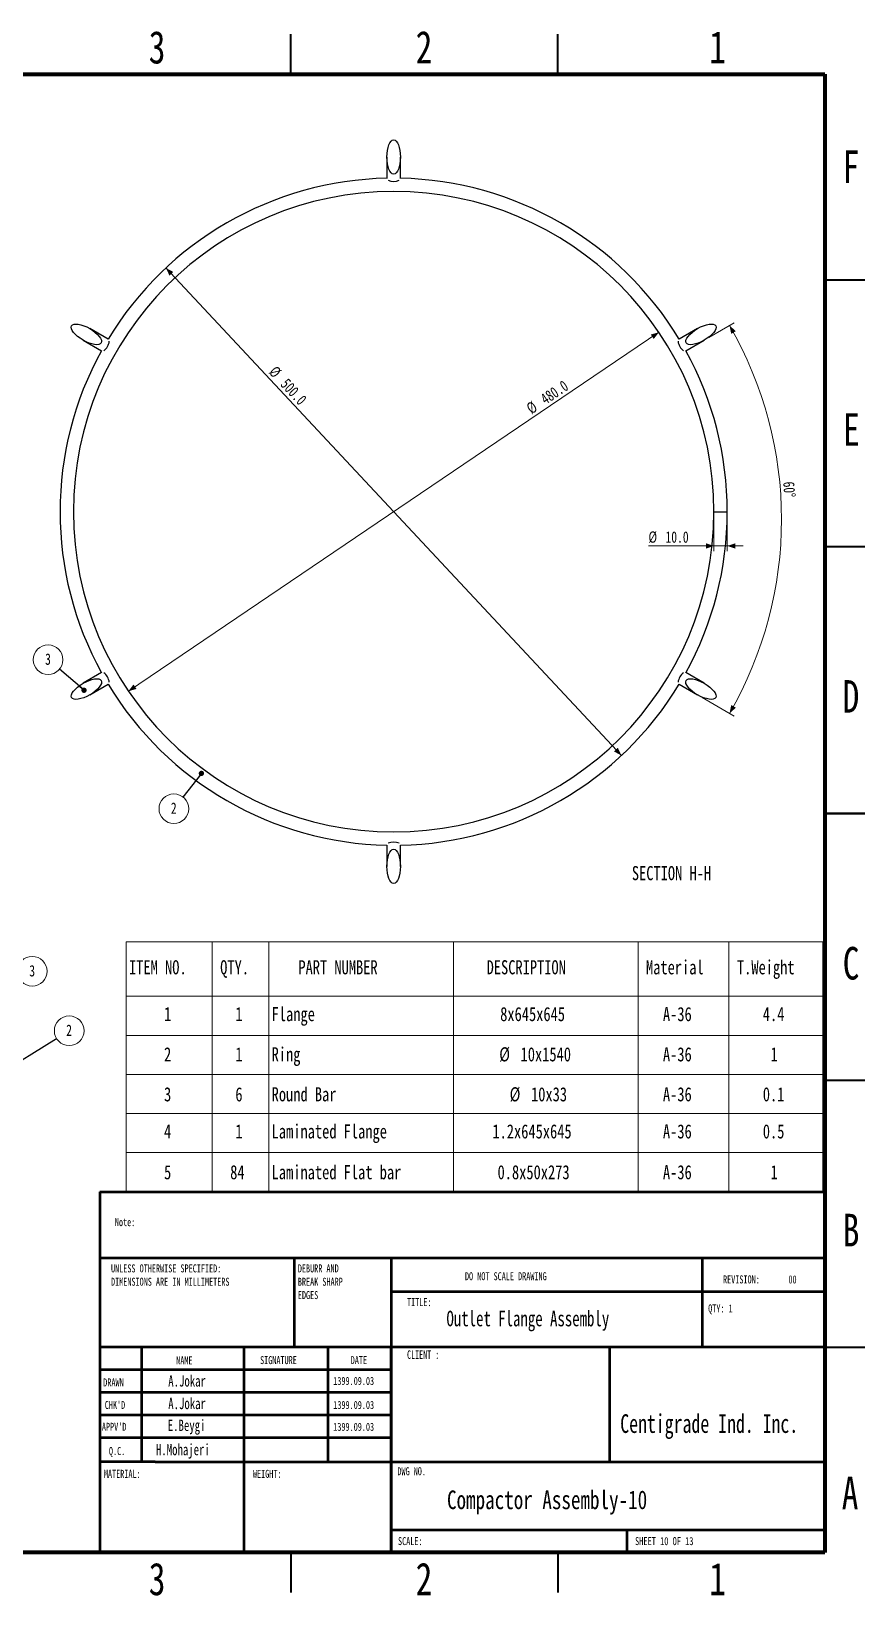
# Paper-space layout 'Sheet10' of a CAD drawing. Header units: millimetres. Extents: x 2 to 418, y 2 to 295.
# Drawn here: x 261.4 to 417.5, y 1.9 to 295 of the extents above; entities that cross this region are included whole.
import ezdxf

# ---------------------------------------------------------------- set-up
doc = ezdxf.new("R2010")
doc.units = ezdxf.units.MM
doc.styles.add('SLDTEXTSTYLE0', font='TXT', dxfattribs={"width": 0.75})
doc.styles.add('SLDTEXTSTYLE1', font='TXT', dxfattribs={"width": 0.686449})
doc.styles.add('SLDTEXTSTYLE2', font='TXT', dxfattribs={"width": 0.652778})
doc.styles.add('SLDTEXTSTYLE4', font='TXT', dxfattribs={"width": 0.7})
doc.styles.add('SLDTEXTSTYLE7', font='TXT', dxfattribs={"width": 0.696429})
doc.dimstyles.new('SLDDIMSTYLE3', dxfattribs={"dimtxt": 0.18, "dimasz": 1, "dimexe": 0, "dimexo": 0.0625, "dimgap": 0, "dimtad": 0, "dimtih": 1, "dimtoh": 1, "dimdec": 0, "dimrnd": 1e-09, "dimzin": 0, "dimdsep": 46, "dimtxsty": 'Standard', "dimblk1": 'DOT', "dimblk2": 'DOT', "dimsah": 1, "dimcen": 0.09, "dimadec": 0, "dimazin": 0, "dimtfac": 1, "dimtdec": 0, "dimtofl": 0, "dimtmove": 0, "dimatfit": 3, "dimldrblk": 'DOT', "dimfxl": 1, "dimfrac": 2, "dimtolj": 1, "dimtzin": 0, "dimarcsym": 0})
doc.dimstyles.new('SLDDIMSTYLE46', dxfattribs={"dimtxt": 2.116667, "dimasz": 1.5, "dimexe": 0, "dimexo": 0.0625, "dimgap": 0.529167, "dimtad": 1, "dimdec": 1, "dimlfac": 4, "dimrnd": 1e-09, "dimzin": 4, "dimdsep": 46, "dimtxsty": 'SLDTEXTSTYLE0', "dimsah": 1, "dimcen": 0.09, "dimadec": 0, "dimazin": 1, "dimtfac": 1, "dimtdec": 0, "dimtmove": 0, "dimatfit": 0, "dimfxl": 1, "dimfrac": 2, "dimtolj": 1, "dimtzin": 12, "dimarcsym": 0})
doc.dimstyles.new('SLDDIMSTYLE51', dxfattribs={"dimtxt": 2.116667, "dimasz": 1.5, "dimexe": 0, "dimexo": 0.0625, "dimgap": 0.529167, "dimtad": 1, "dimdec": 1, "dimlfac": 4, "dimrnd": 1e-09, "dimzin": 4, "dimdsep": 46, "dimtxsty": 'SLDTEXTSTYLE0', "dimsah": 1, "dimcen": 0, "dimadec": 0, "dimazin": 1, "dimtfac": 1, "dimtdec": 0, "dimtmove": 0, "dimatfit": 3, "dimfxl": 1, "dimfrac": 2, "dimtolj": 1, "dimtzin": 12, "dimarcsym": 0})
doc.dimstyles.new('SLDDIMSTYLE52', dxfattribs={"dimtxt": 2.116667, "dimasz": 1.5, "dimexe": 0, "dimexo": 0.0625, "dimgap": 0.529167, "dimtad": 1, "dimdec": 4, "dimlfac": 4, "dimzin": 12, "dimdsep": 46, "dimtxsty": 'SLDTEXTSTYLE0', "dimsah": 1, "dimcen": 0.09, "dimazin": 3, "dimtfac": 1, "dimtdec": 0, "dimtofl": 0, "dimtmove": 0, "dimatfit": 3, "dimfxl": 1, "dimfrac": 2, "dimtolj": 1, "dimtzin": 12, "dimarcsym": 0})

# ---------------------------------------------------------------- blocks, each defined once
blk = doc.blocks.new('SW_NOTE_110')
at = {"color": 0, "linetype": 'Continuous', "lineweight": 0, "char_height": 1.5, "attachment_point": 1, "style": 'SLDTEXTSTYLE0'}
for s, insert in [('UNLESS OTHERWISE SPECIFIED:', (0, 1.93)), ('DIMENSIONS ARE IN MILLIMETERS', (0, -0.57))]:
    blk.add_mtext(s, dxfattribs=dict(at, insert=insert))
blk = doc.blocks.new('SW_NOTE_111')
at = {"color": 0, "linetype": 'Continuous', "lineweight": 0, "char_height": 1.5, "attachment_point": 1, "style": 'SLDTEXTSTYLE0'}
for s, insert in [('DEBURR AND', (0, 1.93)), ('BREAK SHARP', (0, -0.57)), ('EDGES', (0, -3.07))]:
    blk.add_mtext(s, dxfattribs=dict(at, insert=insert))
blk = doc.blocks.new('SW_TABLEANNOTATION_5')
at = {"color": 0, "linetype": 'Continuous', "lineweight": 0}
for p, q in [((0, 0), (0, -46.85)), ((130.47, 0), (0, 0)), ((16.09, 0), (16.09, -10.21)), ((26.73, 0), (26.73, -10.21)), ((61.3, 0), (61.3, -10.21)), ((95.86, 0), (95.86, -10.21)), ((112.89, 0), (112.89, -10.21)), ((130.47, -46.85), (130.47, 0)), ((0, -10.21), (130.47, -10.21)), ((16.09, -10.21), (16.09, -46.85)), ((26.73, -10.21), (26.73, -46.85)), ((61.3, -10.21), (61.3, -46.85)), ((95.86, -10.21), (95.86, -46.85)), ((112.89, -10.21), (112.89, -46.85)), ((0, -17.54), (130.47, -17.54)), ((0, -24.86), (130.47, -24.86)), ((0, -32.19), (130.47, -32.19)), ((0, -39.52), (130.47, -39.52)), ((0, -46.85), (130.47, -46.85))]:
    blk.add_line(p, q, dxfattribs=at)
at = {"color": 0, "linetype": 'Continuous', "lineweight": 0, "attachment_point": 1, "style": 'SLDTEXTSTYLE0'}
for s, insert, char_height in [('ITEM NO.', (0.51, -3.46), 2.646), ('QTY.', (17.59, -3.46), 2.646), ('PART NUMBER', (32.24, -3.46), 2.6458), ('DESCRIPTION', (67.5, -3.46), 2.6458), ('Material', (97.36, -3.46), 2.646), ('T.Weight', (114.39, -3.46), 2.646), ('1', (7.07, -12.23), 2.65), ('1', (20.43, -12.23), 2.65), ('Flange', (27.23, -12.23), 2.646), ('8x645x645', (70.04, -12.23), 2.646), ('A-36', (100.53, -12.23), 2.646), ('4.4', (119.24, -12.23), 2.646), ('2', (7.07, -19.77), 2.65), ('1', (20.43, -19.77), 2.65), ('Ring', (27.23, -19.77), 2.646), ('%%c', (69.87, -19.77), 2.646), ('10x1540', (73.86, -19.77), 2.646), ('A-36', (100.53, -19.77), 2.646), ('1', (120.7, -19.77), 2.65), ('3', (7.07, -27.26), 2.65), ('6', (20.43, -27.26), 2.65), ('Round Bar', (27.23, -27.26), 2.646), ('%%c', (71.82, -27.26), 2.646), ('10x33', (75.82, -27.26), 2.646), ('A-36', (100.53, -27.26), 2.646), ('0.1', (119.24, -27.26), 2.646), ('4', (7.07, -34.21), 2.65), ('1', (20.43, -34.21), 2.65), ('Laminated Flange', (27.23, -34.21), 2.6458), ('1.2x645x645', (68.58, -34.21), 2.6458), ('A-36', (100.53, -34.21), 2.646), ('0.5', (119.24, -34.21), 2.646), ('5', (7.07, -41.86), 2.65), ('84', (19.46, -41.86), 2.646), ('Laminated Flat bar', (27.23, -41.86), 2.6458), ('0.8x50x273', (69.55, -41.86), 2.646), ('A-36', (100.53, -41.86), 2.646), ('1', (120.7, -41.86), 2.65)]:
    blk.add_mtext(s, dxfattribs=dict(at, insert=insert, char_height=char_height))
blk = doc.blocks.new('SW_NOTE_118')
at = {"color": 0, "linetype": 'Continuous', "lineweight": 0}
blk.add_circle((2.37, 1.46), 2.78, dxfattribs=at)
at = {"color": 0, "linetype": 'Continuous', "lineweight": 0, "insert": (2.35, 2.62), "char_height": 2.12, "attachment_point": 2, "style": 'SLDTEXTSTYLE0'}
blk.add_mtext('2', dxfattribs=at)
blk = doc.blocks.new('_DOT')
at = {"color": 0, "linetype": 'ByBlock', "lineweight": -2}
blk.add_line((-0.5, 0), (-1, 0), dxfattribs=at)
at = {"color": 0, "linetype": 'ByBlock', "const_width": 0.5}
blk.add_lwpolyline([(-0.25, 0, 1), (0.25, 0, 1)], format="xyb", close=True, dxfattribs=at)
blk = doc.blocks.new('SW_NOTE_119')
at = {"color": 0, "linetype": 'Continuous', "lineweight": 0}
blk.add_circle((1.75, 2.16), 2.78, dxfattribs=at)
at = {"color": 0, "linetype": 'Continuous', "lineweight": 0, "insert": (1.73, 3.32), "char_height": 2.12, "attachment_point": 2, "style": 'SLDTEXTSTYLE0'}
blk.add_mtext('3', dxfattribs=at)
blk = doc.blocks.new('_D_189')
at = {"color": 7, "linetype": 'Continuous', "lineweight": 18}
blk.add_line((378.95, 238.65), (279.57, 171.4), dxfattribs=at)
for points in [[(378.95, 238.65), (377.43, 238.22), (377.99, 237.4)], [(279.57, 171.4), (281.09, 171.83), (280.53, 172.66)]]:
    blk.add_solid(points, dxfattribs=at)
at = {"color": 7, "linetype": 'Continuous', "lineweight": 18, "char_height": 2.117, "attachment_point": 1, "rotation": 34.0847, "style": 'SLDTEXTSTYLE0'}
for s, insert in [('480.0', (356.53, 226.77)), ('%%c', (353.88, 224.98))]:
    blk.add_mtext(s, dxfattribs=dict(at, insert=insert))
blk = doc.blocks.new('_D_190')
at = {"color": 7, "linetype": 'Continuous', "lineweight": 18}
blk.add_line((286.6, 250.7), (371.92, 159.35), dxfattribs=at)
for points in [[(286.6, 250.7), (287.26, 249.26), (287.99, 249.95)], [(371.92, 159.35), (371.26, 160.79), (370.53, 160.11)]]:
    blk.add_solid(points, dxfattribs=at)
at = {"color": 7, "linetype": 'Continuous', "lineweight": 18, "char_height": 2.117, "attachment_point": 1, "rotation": 313.0466, "style": 'SLDTEXTSTYLE0'}
for s, insert in [('%%c', (307.29, 232.54)), ('500.0', (309.47, 230.21))]:
    blk.add_mtext(s, dxfattribs=dict(at, insert=insert))
blk = doc.blocks.new('_D_191')
at = {"color": 7, "linetype": 'Continuous', "lineweight": 18}
for p, q in [((388.31, 237.67), (393.05, 240.41)), ((387.06, 170.21), (393.05, 166.75))]:
    blk.add_line(p, q, dxfattribs=at)
blk.add_arc((329.26, 203.58), 72.66, 330, 30, dxfattribs=at)
for points in [[(392.19, 239.91), (392.49, 238.36), (393.36, 238.85)], [(392.19, 167.25), (393.36, 168.31), (392.49, 168.8)]]:
    blk.add_solid(points, dxfattribs=at)
at = {"color": 7, "linetype": 'Continuous', "lineweight": 18, "insert": (404.34, 210.75), "char_height": 2.117, "attachment_point": 1, "rotation": 273.8387, "style": 'SLDTEXTSTYLE0'}
blk.add_mtext('60°', dxfattribs=at)
blk = doc.blocks.new('_D_192')
at = {"color": 7, "linetype": 'Continuous', "lineweight": 18}
for p, q in [((389.26, 204.03), (389.26, 197.61)), ((391.76, 204.03), (391.76, 197.61)), ((389.26, 198.61), (377, 198.61)), ((389.26, 198.61), (391.76, 198.61)), ((391.76, 198.61), (394.76, 198.61))]:
    blk.add_line(p, q, dxfattribs=at)
for points in [[(389.26, 198.61), (387.76, 199.11), (387.76, 198.11)], [(391.76, 198.61), (393.26, 198.11), (393.26, 199.11)]]:
    blk.add_solid(points, dxfattribs=at)
at = {"color": 7, "linetype": 'Continuous', "lineweight": 18, "char_height": 2.117, "attachment_point": 1, "style": 'SLDTEXTSTYLE0'}
for s, insert in [('%%c', (377, 201.34)), ('10.0', (380.19, 201.34))]:
    blk.add_mtext(s, dxfattribs=dict(at, insert=insert))
blk = doc.blocks.new('SW_NOTE_120')
at = {"color": 0, "linetype": 'Continuous', "lineweight": 0}
blk.add_circle((-1.71, -2.19), 2.78, dxfattribs=at)
at = {"color": 0, "linetype": 'Continuous', "lineweight": 0, "insert": (-1.73, -1.03), "char_height": 2.12, "attachment_point": 2, "style": 'SLDTEXTSTYLE0'}
blk.add_mtext('2', dxfattribs=at)
blk = doc.blocks.new('SW_NOTE_121')
at = {"color": 0, "linetype": 'Continuous', "lineweight": 0}
blk.add_circle((-2.12, 1.8), 2.78, dxfattribs=at)
at = {"color": 0, "linetype": 'Continuous', "lineweight": 0, "insert": (-2.14, 2.97), "char_height": 2.12, "attachment_point": 2, "style": 'SLDTEXTSTYLE0'}
blk.add_mtext('3', dxfattribs=at)

psp = doc.layouts.new('Sheet10')

# ---------------------------------------------------------------- hatches: boundary and pattern name
at = {"linetype": 'Continuous', "lineweight": 18}
h = psp.add_hatch(dxfattribs=at)
h.set_pattern_fill('ANSI32', style=0)
edge = h.paths.add_edge_path(flags=0)
edge.add_ellipse((329.260027, 271.487014), major_axis=(0, 3.215001), ratio=0.3888023721, start_angle=0, end_angle=0)
h = psp.add_hatch(dxfattribs=at)
h.set_pattern_fill('ANSI32', style=0)
edge = h.paths.add_edge_path(flags=0)
edge.add_ellipse((271.703443, 238.256705), major_axis=(-2.784273, 1.6075), ratio=0.3888023721, start_angle=0, end_angle=0)
h = psp.add_hatch(dxfattribs=at)
h.set_pattern_fill('ANSI32', style=0)
edge = h.paths.add_edge_path(flags=0)
edge.add_ellipse((386.816611, 238.256705), major_axis=(2.784273, 1.6075), ratio=0.3888023721, start_angle=0, end_angle=0)
h = psp.add_hatch(dxfattribs=at)
h.set_pattern_fill('ANSI32', style=0)
edge = h.paths.add_edge_path(flags=0)
edge.add_ellipse((271.703443, 171.796086), major_axis=(-2.784273, -1.6075), ratio=0.3888023721, start_angle=0, end_angle=0)
h = psp.add_hatch(dxfattribs=at)
h.set_pattern_fill('ANSI32', style=0)
edge = h.paths.add_edge_path(flags=0)
edge.add_ellipse((386.816611, 171.796086), major_axis=(2.784273, -1.6075), ratio=0.3888023721, start_angle=0, end_angle=0)
h = psp.add_hatch(dxfattribs=at)
h.set_pattern_fill('ANSI32', style=0)
edge = h.paths.add_edge_path(flags=0)
edge.add_ellipse((329.260027, 138.565777), major_axis=(0, -3.215001), ratio=0.3888023721, start_angle=0, end_angle=0)

# ---------------------------------------------------------------- linework, layer by layer
at = {"color": 7, "linetype": 'Continuous', "lineweight": 35}
for p, q in [((310, 287), (310, 294.5)), ((360, 287), (360, 294.5)), ((410, 248.5), (417.5, 248.5)), ((410, 198.5), (417.5, 198.5)), ((417.5, 148.5), (410, 148.5)), ((410, 148.5), (417.5, 148.5)), ((410, 98.5), (417.5, 98.5)), ((410, 48.5), (417.5, 48.5)), ((310, 10), (310, 2.5)), ((360, 10), (360, 2.5))]:
    psp.add_line(p, q, dxfattribs=at)
at = {"color": 7, "linetype": 'Continuous', "lineweight": 70}
for p, q in [((10, 287), (410, 287)), ((410, 287), (410, 10)), ((410, 10), (10, 10))]:
    psp.add_line(p, q, dxfattribs=at)
at = {"color": 7, "linetype": 'Continuous', "lineweight": 25}
for p, q in [((328.010027, 271.487014), (328.010027, 267.486536)), ((330.510027, 267.486536), (330.510027, 271.487014)), ((275.792959, 237.338997), (272.328443, 239.339237)), ((386.191611, 239.339237), (382.727095, 237.338997)), ((271.078443, 237.174173), (274.542959, 235.173934)), ((383.977095, 235.173934), (387.441611, 237.174173)), ((274.542959, 174.878857), (271.078443, 172.878618)), ((387.441611, 172.878618), (383.977095, 174.878857)), ((272.328443, 170.713554), (275.792959, 172.713794)), ((382.727095, 172.713794), (386.191611, 170.713554)), ((328.010027, 142.566255), (328.010027, 138.565777)), ((330.510027, 138.565777), (330.510027, 142.566255))]:
    psp.add_line(p, q, dxfattribs=at)
at = {"color": 8, "linetype": 'Continuous', "lineweight": 25}
psp.add_line((389.260027, 205.026396), (391.760027, 205.026396), dxfattribs=at)
at = {"color": 7, "linetype": 'Continuous', "lineweight": 50}
for p, q in [((274.2, 77.597005), (410, 77.597005)), ((274.2, 77.597005), (274.2, 65.25)), ((274.2, 65.25), (410, 65.25)), ((274.2, 65.25), (274.2, 10.25)), ((310.6, 65.25), (310.6, 48.5)), ((328.8, 65.25), (328.8, 10)), ((387.090026, 48.5), (387.090026, 65.25)), ((410, 58.875), (328.8, 58.875)), ((410, 48.5), (274.2, 48.5)), ((282, 48.5), (282, 27)), ((301.190952, 48.5), (301.190952, 10.25)), ((316.906076, 48.5), (316.906076, 27)), ((328.8, 10.25), (328.8, 48.5)), ((369.78594, 27), (369.78594, 48.5)), ((328.8, 44.25), (274.2, 44.25)), ((328.8, 40), (274.2, 40)), ((328.8, 35.75), (274.2, 35.75)), ((328.8, 31.5), (274.2, 31.5)), ((284.6, 27), (274.2, 27)), ((284.6, 27), (410, 27)), ((328.8, 14.25), (410, 14.25)), ((373, 10), (373, 14.25))]:
    psp.add_line(p, q, dxfattribs=at)
at = {"color": 7, "linetype": 'Continuous', "lineweight": 25}
for centre, radius, start, end in [((329.260027, 205.026396), 62.5, 91.145992, 148.854008), ((329.260027, 269.439891), 2.519199, 246.18527393, 293.81472607), ((329.260027, 205.026396), 62.5, 31.145992, 88.854008), ((329.260027, 205.026396), 60, 0, 180), ((329.260027, 205.026396), 62.5, 151.145992, 208.854008), ((273.476303, 237.233143), 2.519199, 306.18527393, 353.81472607), ((385.04375, 237.233143), 2.519199, 186.18527393, 233.81472607), ((329.260027, 205.026396), 62.5, 0, 28.854008), ((329.260027, 205.026396), 60, 180, 0), ((329.260027, 205.026396), 62.5, 331.145992, 0), ((273.476303, 172.819648), 2.519199, 6.18527393, 53.81472607), ((385.04375, 172.819648), 2.519199, 126.18527393, 173.81472607), ((329.260027, 205.026396), 62.5, 211.145992, 268.854008), ((329.260027, 205.026396), 62.5, 271.145992, 328.854008), ((329.260027, 140.6129), 2.519199, 66.18527393, 113.81472607)]:
    psp.add_arc(centre, radius, start, end, dxfattribs=at)
for centre, major_axis in [((329.260027, 271.487014), (0, 3.215001)), ((271.703443, 238.256705), (-2.784273, 1.6075)), ((386.816611, 238.256705), (2.784273, 1.6075)), ((271.703443, 171.796086), (-2.784273, -1.6075)), ((386.816611, 171.796086), (2.784273, -1.6075)), ((329.260027, 138.565777), (0, -3.215001))]:
    psp.add_ellipse(centre, major_axis=major_axis, ratio=0.3888023721, dxfattribs=at)

# ---------------------------------------------------------------- block references
at = {"color": 7, "linetype": 'Continuous', "lineweight": 0}
for name, p in [('SW_NOTE_121', (266.64479, 175.501581)), ('SW_NOTE_120', (289.792448, 151.572927)), ('SW_TABLEANNOTATION_5', (279.171908, 124.454428)), ('SW_NOTE_119', (259.811023, 116.755101)), ('SW_NOTE_118', (266.108104, 106.312544)), ('SW_NOTE_110', (276.30883, 62.069489)), ('SW_NOTE_111', (311.309216, 62.06949))]:
    psp.add_blockref(name, p, dxfattribs=at)

# ---------------------------------------------------------------- texts
for s, insert, char_height, attachment_point, style in [('3', (284.938617, 295.11369), 6.096, 2, 'SLDTEXTSTYLE0'), ('2', (334.938617, 295.11369), 6.096, 2, 'SLDTEXTSTYLE0'), ('1', (389.938617, 295.11369), 6.096, 2, 'SLDTEXTSTYLE0'), ('F', (414.9365, 272.72569), 6.096, 2, 'SLDTEXTSTYLE0'), ('E', (415.010583, 223.47569), 6.096, 2, 'SLDTEXTSTYLE0'), ('D', (414.93015, 173.47569), 6.096, 2, 'SLDTEXTSTYLE0'), ('SECTION H-H', (381.304821, 138.634404), 2.64583333, 2, 'SLDTEXTSTYLE0'), ('C', (414.9365, 123.47569), 6.096, 2, 'SLDTEXTSTYLE0'), ('B', (414.953433, 73.47569), 6.096, 2, 'SLDTEXTSTYLE0'), ('Note:', (277.03228, 72.666299), 1.5, 1, 'SLDTEXTSTYLE0'), ('DO NOT SCALE DRAWING', (342.614641, 62.532994), 1.5, 1, 'SLDTEXTSTYLE0'), ('REVISION:       00', (390.95489, 61.934773), 1.5, 1, 'SLDTEXTSTYLE2'), ('TITLE:', (331.759515, 57.683927), 1.5, 1, 'SLDTEXTSTYLE0'), ('QTY: 1', (388.178664, 56.503091), 1.5, 1, 'SLDTEXTSTYLE0'), ('Outlet Flange Assembly', (339.152372, 55.312352), 2.91041667, 1, 'SLDTEXTSTYLE4'), ('CLIENT :', (331.759515, 47.885269), 1.5875, 1, 'SLDTEXTSTYLE4'), ('NAME', (288.522239, 46.751483), 1.5, 1, 'SLDTEXTSTYLE0'), ('SIGNATURE', (304.233588, 46.811756), 1.5, 1, 'SLDTEXTSTYLE0'), ('DATE', (321.217826, 46.811756), 1.5, 1, 'SLDTEXTSTYLE0'), ('DRAWN', (274.843363, 42.634781), 1.5, 1, 'SLDTEXTSTYLE1'), ('A.Jokar', (287.033238, 43.219213), 2.1166667, 1, 'SLDTEXTSTYLE4'), ('1399.09.03', (317.943649, 42.916931), 1.5, 1, 'SLDTEXTSTYLE0'), ("CHK'D", (275.139222, 38.411853), 1.5, 1, 'SLDTEXTSTYLE0'), ('A.Jokar', (287.033238, 38.996284), 2.1166667, 1, 'SLDTEXTSTYLE4'), ('1399.09.03', (317.943649, 38.411853), 1.5, 1, 'SLDTEXTSTYLE0'), ('Centigrade Ind. Inc.', (371.707574, 35.923416), 3.5, 1, 'SLDTEXTSTYLE4'), ("APPV'D", (274.601722, 34.315867), 1.5, 1, 'SLDTEXTSTYLE0'), ('E.Beygi', (286.947004, 34.900298), 2.1166667, 1, 'SLDTEXTSTYLE4'), ('1399.09.03', (317.943649, 34.315867), 1.5, 1, 'SLDTEXTSTYLE0'), ('Q.C.', (275.915394, 29.775636), 1.5, 1, 'SLDTEXTSTYLE0'), ('H.Mohajeri', (284.734303, 30.360067), 2.1166667, 1, 'SLDTEXTSTYLE4'), ('MATERIAL:', (274.975238, 25.504662), 1.5, 1, 'SLDTEXTSTYLE0'), ('WEIGHT:', (302.893607, 25.503246), 1.4986, 1, 'SLDTEXTSTYLE0'), ('DWG NO.', (329.953002, 25.986056), 1.5, 1, 'SLDTEXTSTYLE0'), ('A', (414.756583, 24.22569), 6.096, 2, 'SLDTEXTSTYLE0'), ('Compactor Assembly-10', (339.254531, 21.640043), 3.5, 1, 'SLDTEXTSTYLE0'), ('SCALE:', (330.073966, 12.900087), 1.5, 1, 'SLDTEXTSTYLE0'), ('SHEET 10 OF 13', (374.478294, 12.900087), 1.5, 1, 'SLDTEXTSTYLE7'), ('3', (284.938617, 8.11369), 6.096, 2, 'SLDTEXTSTYLE0'), ('2', (334.938617, 8.11369), 6.096, 2, 'SLDTEXTSTYLE0'), ('1', (389.938617, 8.11369), 6.096, 2, 'SLDTEXTSTYLE0')]:
    psp.add_mtext(s, dxfattribs=dict(at, insert=insert, char_height=char_height, attachment_point=attachment_point, style=style))

# ---------------------------------------------------------------- dimensions: what is measured, and where the dimension line sits
at = {"color": 7, "linetype": 'Continuous', "lineweight": 18}
for p1, p2, picture, middle in [((286.597931, 250.701286), (371.922122, 159.351505), '_D_190', (308.753484, 226.98113)), ((378.952605, 238.651499), (279.567448, 171.401292), '_D_189', (359.681441, 225.611429))]:
    dim = psp.add_diameter_dim_2p(p1=p1, p2=p2, dimstyle='SLDDIMSTYLE51', dxfattribs=at)
    dim.commit()
    dim.dimension.update_dxf_attribs({"geometry": picture, "text_midpoint": middle, "dimtype": 163})
dim = psp.add_angular_dim_2l(base=(401.923049, 203.58302), line1=((382.667439, 172.748236), (386.191611, 170.713554)), line2=((387.441611, 237.174173), (383.917439, 235.139491)), dimstyle='SLDDIMSTYLE52', dxfattribs=at)
dim.commit()
dim.dimension.update_dxf_attribs({"geometry": '_D_191', "text_midpoint": (401.760027, 208.447672), "dimtype": 162})
dim = psp.add_linear_dim(base=(391.760027, 198.608224), p1=(389.260027, 205.026396), p2=(391.760027, 205.026396), text='%%c<>', dimstyle='SLDDIMSTYLE46', dxfattribs=at)
dim.commit()
dim.dimension.update_dxf_attribs({"geometry": '_D_192', "text_midpoint": (381.330238, 198.608224), "dimtype": 160})

# ---------------------------------------------------------------- leaders
at = {"color": 7, "linetype": 'Continuous', "lineweight": 0}
for points in [[(271.252195, 171.5752), (266.64479, 175.501581)], [(293.243141, 155.99799), (289.792448, 151.572927)], [(251.950307, 97.592913), (266.108104, 106.312544)]]:
    psp.add_leader(points, dimstyle='SLDDIMSTYLE3', dxfattribs=at)

doc.saveas('drawing.dxf')
